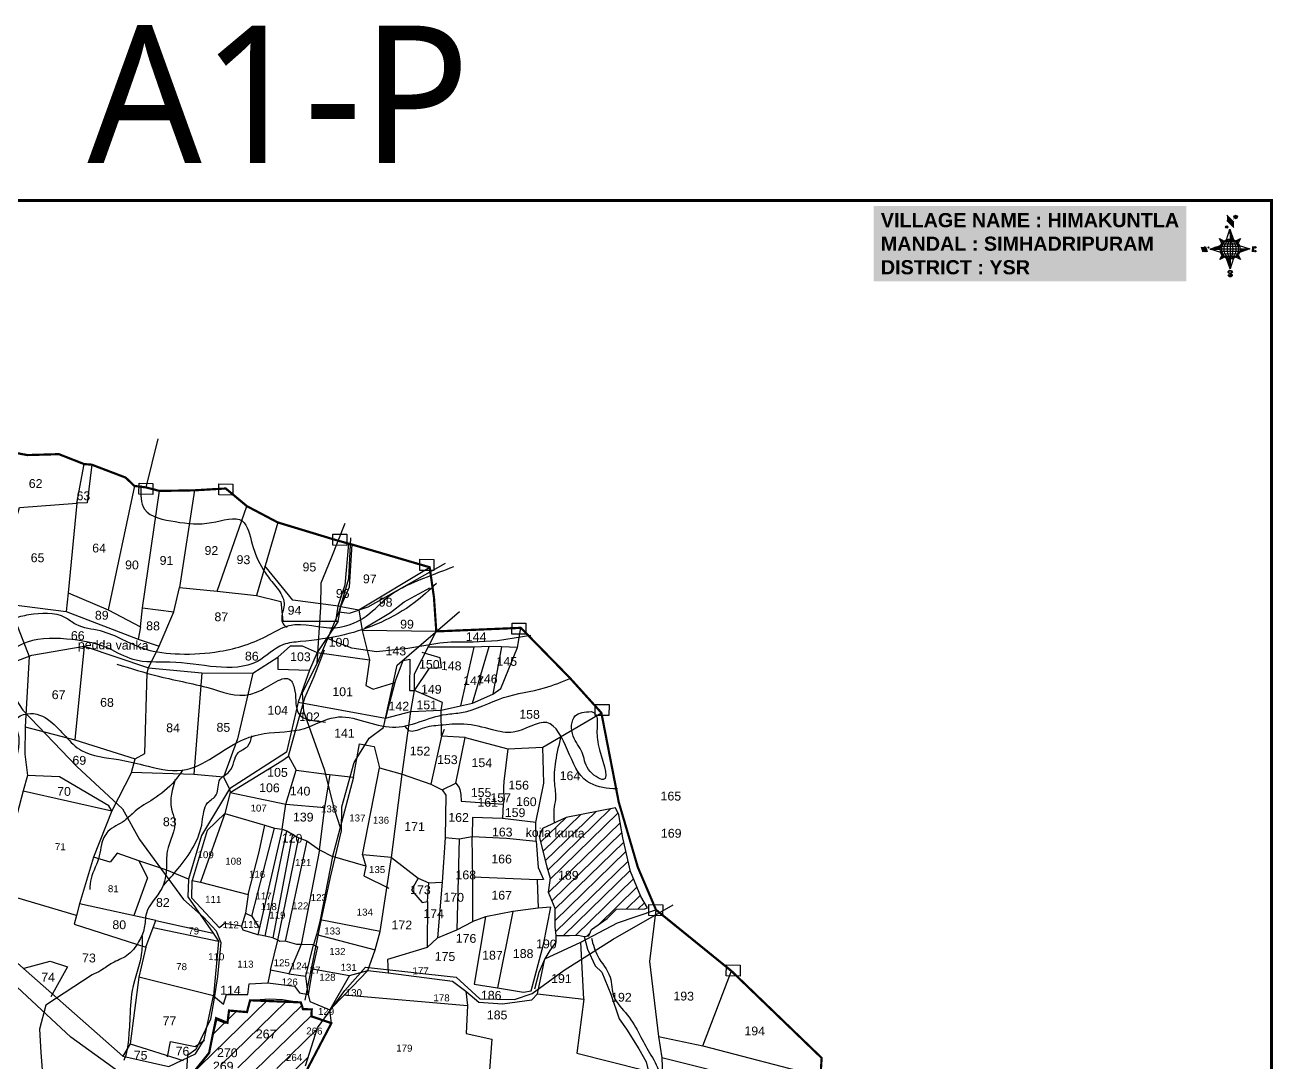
# Model space of a CAD drawing. Header units: inches. Extents: x 188154 to 219324, y 1610300 to 1617572.
# Drawn here: x 190195 to 193065, y 1614279 to 1616662 of the extents above; entities that cross this region are included whole.
import ezdxf
from ezdxf.enums import TextEntityAlignment as Align

# ---------------------------------------------------------------- set-up
doc = ezdxf.new("R2010")
doc.units = ezdxf.units.IN
doc.header["$LTSCALE"] = 15
doc.header["$MEASUREMENT"] = 0
for name, color, linetype in [('AQUADUCT', 1, 'Continuous'), ('bord', 1, 'Continuous'), ('CADAS', 1, 'Continuous'), ('PAPER SIZE', 5, 'Continuous'), ('PLOTS', 7, 'Continuous'), ('PLOTS NO', 7, 'Continuous'), ('ROAD', 1, 'Continuous'), ('STREAM', 4, 'Continuous'), ('VILLAGE BOUNDARY', 5, 'Continuous'), ('VILLAGE BOUNDARY STONES', 1, 'Continuous'), ('VILLAGE BOUNDAY', 5, 'Continuous')]:
    doc.layers.add(name, color=color, linetype=linetype)
doc.styles.get("Standard").update_dxf_attribs({"font": 'arial.ttf'})
doc.styles.add('TMS', font='trebuc.ttf')
pattern_1 = [(267.297113149, (-8720374.938, 50637915.138), (10.5367255337, -0.497431438), [])]
pattern_2 = [(357.297113149, (-8720374.938, 50637915.138), (0.497431438, 10.5367255337), [])]

# ---------------------------------------------------------------- blocks, each defined once
blk = doc.blocks.new('*X14')
at = {"color": 0, "linetype": 'Continuous'}
for p, q in [((6321.6, 240.5), (6322.3, 241.2)), ((6321.6, 240.3), (6322.3, 241)), ((6321.6, 240.1), (6322.3, 240.8)), ((6321.6, 239.9), (6322.4, 240.7)), ((6321.6, 239.8), (6322.4, 240.6)), ((6321.6, 239.6), (6322.5, 240.5)), ((6321.6, 239.4), (6322.5, 240.3)), ((6321.6, 239.2), (6322.6, 240.2)), ((6321.8, 240.8), (6322.4, 241.4)), ((6322.1, 241.3), (6322.4, 241.6)), ((6321.7, 239.1), (6322.6, 240.1)), ((6321.8, 239), (6322.7, 240)), ((6321.8, 239), (6322.8, 239.9)), ((6321.9, 238.9), (6322.9, 239.8)), ((6322, 238.8), (6323, 239.7)), ((6322.1, 238.7), (6323.1, 239.6)), ((6322.2, 238.6), (6323.1, 239.6)), ((6322.3, 238.5), (6323.2, 239.5)), ((6322.4, 238.5), (6323.3, 239.4)), ((6322.5, 238.4), (6323.4, 239.3)), ((6322.7, 238.4), (6323.6, 239.3)), ((6322.8, 238.3), (6323.7, 239.2)), ((6322.9, 238.3), (6323.8, 239.1)), ((6323.1, 238.2), (6323.9, 239.1)), ((6323.2, 238.2), (6324, 239)), ((6323.3, 238.2), (6324.2, 239)), ((6323.5, 238.1), (6324.3, 238.9)), ((6323.7, 238.1), (6324.4, 238.9)), ((6323.8, 238.1), (6324.6, 238.8)), ((6324.1, 238.2), (6324.7, 238.8)), ((6324.3, 238.3), (6324.9, 238.8)), ((6324.6, 238.3), (6325.1, 238.8)), ((6324.8, 238.4), (6325.2, 238.8)), ((6325.1, 238.5), (6325.4, 238.8)), ((6325.4, 238.6), (6325.6, 238.8))]:
    blk.add_line(p, q, dxfattribs=at)
blk = doc.blocks.new('*X13')
at = {"color": 0, "linetype": 'Continuous'}
for p, q in [((6324.4, 240.3), (6324.5, 240.4)), ((6324.6, 240.3), (6324.8, 240.5)), ((6324.7, 240.2), (6325, 240.5)), ((6324.8, 240.2), (6325.2, 240.6)), ((6325, 240.1), (6325.5, 240.6)), ((6325.1, 240.1), (6325.6, 240.6)), ((6325.2, 240), (6325.8, 240.6)), ((6325.3, 240), (6326, 240.6)), ((6325.4, 239.9), (6326.1, 240.6)), ((6325.5, 239.8), (6326.2, 240.5)), ((6325.6, 239.8), (6326.3, 240.5)), ((6325.7, 239.7), (6326.5, 240.4)), ((6325.9, 239.6), (6326.6, 240.3)), ((6326, 239.5), (6326.7, 240.3)), ((6326, 239.4), (6326.8, 240.2)), ((6326.1, 239.3), (6327, 240.2)), ((6326.2, 239.3), (6327.1, 240.1)), ((6326.3, 239.2), (6327.1, 240)), ((6326.4, 239.1), (6327.2, 239.9)), ((6326.5, 239), (6327.3, 239.8)), ((6326.5, 238.9), (6327.4, 239.7)), ((6326.6, 238.8), (6327.5, 239.6)), ((6326.7, 238.7), (6327.5, 239.5)), ((6326.8, 238.6), (6327.6, 239.4)), ((6326.8, 238.5), (6327.7, 239.3)), ((6326.8, 236.5), (6327.4, 237)), ((6326.9, 238.3), (6327.8, 239.2)), ((6326.9, 238.2), (6327.9, 239.1)), ((6326.9, 236.8), (6327.6, 237.4)), ((6327, 238.1), (6327.8, 239)), ((6327, 237.9), (6327.8, 238.8)), ((6327, 237.8), (6327.8, 238.6)), ((6327, 237.6), (6327.8, 238.4)), ((6327, 237.4), (6327.8, 238.2)), ((6327, 237.3), (6327.8, 238)), ((6327, 237.1), (6327.8, 237.9))]:
    blk.add_line(p, q, dxfattribs=at)
blk = doc.blocks.new('H')
at = {"layer": 'bord', "extrusion": (0.000427885, 0.004792, 0.999988)}
h = blk.add_hatch(dxfattribs=at)
h.set_pattern_fill('LINE', color=8, scale=84.387686, angle=-2.7029, style=0)
h.set_pattern_definition(pattern_2)
h.paths.add_polyline_path([(-492, 786, -0.090992), (-448, 775), (-486, 912)])
h = blk.add_hatch(dxfattribs=at)
h.set_pattern_fill('LINE', color=8, scale=84.387686, angle=-92.7029, style=0)
h.set_pattern_definition(pattern_1)
h.paths.add_polyline_path([(-625, 665, -0.090992), (-615, 710), (-751, 671)])
h = blk.add_hatch(dxfattribs=at)
h.set_pattern_fill('LINE', color=8, scale=84.387686, angle=-92.7029, style=0)
h.set_pattern_definition(pattern_1)
h.paths.add_polyline_path([(-246, 647), (-372, 653, -0.090992), (-382, 609)])
h = blk.add_hatch(dxfattribs=at)
h.set_pattern_fill('LINE', color=8, scale=84.387686, angle=-2.7029, style=0)
h.set_pattern_definition(pattern_2)
h.paths.add_polyline_path([(-504, 533, -0.090992), (-549, 543), (-510, 406)])
for p, q in [((-519, 1020, -1217), (-435, 927, -1216)), ((-516, 1087, -1217), (-432, 994, -1217)), ((-538, 774, -1216), (-487, 906, -1216)), ((-487, 906, -1216), (-493, 780, -1216)), ((-487, 906, -1216), (-448, 769, -1216)), ((-865, 701, -1215), (-847, 638, -1215)), ((-847, 700, -1215), (-829, 637, -1215)), ((-829, 699, -1215), (-811, 636, -1215)), ((-829, 699, -1215), (-811, 698, -1215)), ((-811, 698, -1215), (-794, 635, -1215)), ((-752, 665, -1215), (-615, 704, -1215)), ((-752, 665, -1215), (-625, 659, -1215)), ((-619, 614, -1215), (-752, 665, -1215)), ((-627, 794, -1216), (-567, 760, -1216)), ((-627, 794, -1216), (-584, 747, -1215)), ((-599, 731, -1215), (-627, 794, -1216)), ((-421, 753, -1216), (-359, 781, -1216)), ((-359, 781, -1216), (-405, 739, -1216)), ((-359, 781, -1216), (-392, 721, -1215)), ((-246, 641, -1215), (-383, 603, -1215)), ((-379, 693, -1215), (-246, 641, -1215)), ((-373, 647, -1215), (-246, 641, -1215)), ((-213, 669, -1215), (-217, 601, -1215)), ((-197, 600, -1215), (-194, 668, -1215)), ((-639, 526, -1214), (-606, 585, -1215)), ((-639, 526, -1214), (-593, 568, -1215)), ((-577, 553, -1215), (-639, 526, -1214)), ((-511, 400, -1214), (-549, 537, -1214)), ((-460, 533, -1215), (-511, 400, -1214)), ((-505, 527, -1214), (-511, 400, -1214)), ((-371, 513, -1214), (-431, 546, -1215)), ((-371, 513, -1214), (-414, 560, -1215)), ((-399, 576, -1215), (-371, 513, -1214))]:
    blk.add_line(p, q, dxfattribs=at)
at = {"layer": 'bord', "color": 8, "linetype": 'ByBlock', "extrusion": (0.000427885, 0.004792, 0.999988)}
for p, q in [((-373, 647, -1215), (-625, 659, -1215)), ((-375, 679, -1215), (-620, 691, -1215)), ((-386, 711, -1215), (-605, 722, -1215)), ((-411, 744, -1216), (-578, 752, -1216)), ((-493, 780, -1216), (-505, 527, -1214)), ((-378, 616, -1215), (-623, 628, -1215)), ((-392, 585, -1215), (-611, 595, -1215)), ((-420, 555, -1215), (-587, 562, -1215))]:
    blk.add_line(p, q, dxfattribs=at)
at = {"layer": 'bord', "extrusion": (0.000427885, 0.004792, 0.999988), "elevation": -1212}
for points, const_width in [([(-522, 960), (-516, 1093)], 1.61), ([(-434, 933), (-428, 1066)], 1.61), ([(-870, 707), (-846, 706)], 0.642), ([(-829, 643), (-821, 678)], 0.642), ([(-793, 641), (-782, 694)], 0.642), ([(-223, 676), (-174, 673)], 0.706), ([(-195, 645), (-185, 644)], 0.706), ([(-829, 643), (-855, 644)], 0.642), ([(-811, 642), (-784, 641)], 0.642), ([(-177, 605), (-226, 607)], 0.706)]:
    blk.add_lwpolyline(points, dxfattribs=dict(at, const_width=const_width))
for points, const_width in [([(-414, 1073, 1), (-398, 1058, 1)], 22.3), ([(-530, 950, 1), (-520, 939, 1)], 14.8), ([(-776, 697, 1), (-769, 690, 1)], 8.9), ([(-178, 667, 1), (-171, 660, 1)], 9.79), ([(-180, 618, 1), (-173, 611, 1)], 9.79), ([(-525, 322, 1), (-533, 329, 1)], 11.1), ([(-490, 362, 1), (-498, 369, 1)], 11.1)]:
    blk.add_lwpolyline(points, format="xyb", close=True, dxfattribs=dict(at, const_width=const_width))
for points in [[(-537, 317), (-531, 310), (-520, 307), (-505, 307), (-494, 310), (-486, 318), (-487, 326), (-491, 333), (-494, 336), (-503, 341), (-522, 347), (-530, 352), (-534, 355), (-537, 363), (-537, 373), (-530, 381), (-520, 384), (-504, 384), (-493, 380), (-487, 373)], [(-522, 348), (-526, 354), (-528, 361), (-528, 371), (-526, 375), (-521, 381), (-515, 384)], [(-505, 307), (-499, 312), (-497, 319), (-497, 327), (-501, 335), (-509, 343)]]:
    blk.add_lwpolyline(points, dxfattribs=at)
at = {"layer": 'bord', "extrusion": (0.000427885, 0.004792, 0.999988)}
for centre, radius in [((-406, 1065, -1212), 22.3), ((-525, 944, -1212), 14.8), ((-773, 694, -1212), 8.9), ((-498, 659, -1212), 127), ((-174, 663, -1212), 9.79), ((-177, 615, -1212), 9.79), ((-529, 325, -1212), 11.1), ((-494, 365, -1212), 11.1)]:
    blk.add_circle(centre, radius, dxfattribs=at)
at = {"layer": 'bord', "color": 8, "linetype": 'ByBlock', "extrusion": (0.000427885, 0.004792, 0.999988)}
for centre, radius, start, end in [((-482, 658, -1212), 128, 94.9254, 259.6691), ((-437, 656, -1212), 141, 113.2864, 241.308), ((-316, 651, -1212), 222, 142.5892, 212.0053), ((-560, 662, -1212), 141, 293.2864, 61.308), ((-681, 668, -1212), 222, 322.5892, 32.0053), ((-515, 660, -1212), 128, 274.9254, 79.6691)]:
    blk.add_arc(centre, radius, start, end, dxfattribs=at)
at = {"layer": 'bord', "extrusion": (0.000427885, 0.004792, 0.999988)}
for points in [[(-516, 1093, -1212), (-431, 1000, -1212), (-519, 1026, -1212), (-434, 933, -1212)], [(-864, 707, -1212), (-846, 706, -1212), (-846, 644, -1212), (-829, 643, -1212)], [(-829, 705, -1212), (-811, 704, -1212), (-811, 642, -1212), (-793, 641, -1212)], [(-193, 674, -1212), (-197, 606, -1212), (-213, 675, -1212), (-216, 607, -1212)]]:
    blk.add_solid(points, dxfattribs=at)
at = {"layer": 'bord', "extrusion": (0.000427885, 0.004792, 0.999988), "xscale": 7.977342409717546, "yscale": 7.977342409717546, "zscale": 7.977342409717546, "rotation": 138.0840426661453}
for name, p in [('*X13', (38301, -31929, -1212)), ('*X14', (38314, -31951, -1212))]:
    blk.add_blockref(name, p, dxfattribs=at)

msp = doc.modelspace()

# ---------------------------------------------------------------- hatches: boundary and pattern name
at = {"layer": 'PLOTS'}
h = msp.add_hatch(dxfattribs=at)
h.set_pattern_fill('ANSI31', color=30, scale=253.810091, angle=-0.7644)
h.set_pattern_definition([(44.23564, (174538.226, 1616876.664), (-22.13259, 22.73113), [])])
h.paths.add_polyline_path([(190773.9, 1614258.5), (190772.1, 1614264.8), (190824.7, 1614257.1), (190830.5, 1614253.8), (190805.9, 1614181), (190808.4, 1614178.5), (190809.5, 1614178.1), (190840.3, 1614270.6), (190868, 1614357.6), (190880.6, 1614374.9), (190853.8, 1614384.1), (190854.7, 1614399.9), (190834.5, 1614400.7), (190829.5, 1614416.1), (190713, 1614420.9), (190705.8, 1614393.8), (190664.6, 1614397.3), (190660.9, 1614369.2), (190656.5, 1614368.3), (190636.3, 1614376.3), (190618.7, 1614299.9), (190586.7, 1614260.2), (190566, 1614246.4), (190565.3, 1614236.2), (190558.4, 1614193.8), (190584.1, 1614187.6), (190599.6, 1614181.4), (190679, 1614243.3), (190679.9, 1614250.1), (190629.8, 1614257.7), (190635.4, 1614274.1), (190680.8, 1614266.7), (190710, 1614259.4)])
h.paths.add_polyline_path([(190544.1, 1614205.8), (190601.6, 1614205.1), (190602, 1614235.6), (190544.5, 1614236.4)], flags=9)
h.paths.add_polyline_path([(190599.3, 1614196.1), (190656.9, 1614195.3), (190657.3, 1614225.9), (190599.7, 1614226.7)], flags=24)
h.paths.add_polyline_path([(190631.6, 1614285.2), (190689.3, 1614284.4), (190689.7, 1614315.5), (190632, 1614316.3)], flags=24)
h.paths.add_polyline_path([(190622.2, 1614254.2), (190679.9, 1614253.4), (190680.3, 1614284.5), (190622.6, 1614285.3)], flags=24)
h.paths.add_polyline_path([(190720.8, 1614328.2), (190778.5, 1614327.5), (190778.9, 1614358.6), (190721.2, 1614359.3)], flags=24)
h.paths.add_polyline_path([(190831.6, 1614335.1), (190889.3, 1614334.3), (190889.7, 1614365.4), (190832, 1614366.2)], flags=9)
h.paths.add_polyline_path([(190770, 1614234.2), (190827.7, 1614233.4), (190828.1, 1614264.5), (190770.5, 1614265.3)], flags=25)
h.paths.add_polyline_path([(190785.1, 1614274.1), (190842.8, 1614273.3), (190843.2, 1614304.4), (190785.5, 1614305.2)], flags=24)
h.paths.add_polyline_path([(190667.9, 1614152.6), (190725.6, 1614151.8), (190726, 1614182.9), (190668.3, 1614183.7)], flags=9)
h.paths.add_polyline_path([(190695.3, 1614184.7), (190753, 1614183.9), (190753.4, 1614215), (190695.7, 1614215.8)], flags=25)
at = {"layer": 'STREAM'}
h = msp.add_hatch(dxfattribs=at)
h.set_pattern_fill('ANSI31', color=256, scale=152.286055, angle=-0.7644)
h.set_pattern_definition([(44.23564, (174538.226, 1616876.664), (-13.279553, 13.638677), [])])
h.paths.add_polyline_path([(191569.5, 1614794.5), (191560.3, 1614847.1), (191553.3, 1614863), (191439.5, 1614841.2), (191385, 1614815.9), (191377.6, 1614797.4), (191395, 1614727.8), (191402.6, 1614701.7), (191398.2, 1614669.5), (191413.9, 1614632.9), (191413.6, 1614590), (191415.5, 1614569.9), (191447.6, 1614570), (191467.2, 1614570.7), (191480.6, 1614567.5), (191491.5, 1614569.4), (191498.1, 1614583.4), (191533.7, 1614608.5), (191555.1, 1614630.6), (191620.2, 1614630.9), (191626.2, 1614633.6), (191610.9, 1614659.1), (191587.6, 1614716.6)])
h.paths.add_polyline_path([(191415.6, 1614692.9), (191473.3, 1614692.2), (191473.7, 1614723.3), (191416, 1614724)], flags=24)

# ---------------------------------------------------------------- linework, layer by layer
at = {"layer": 'PAPER SIZE', "color": 5, "const_width": 7.11}
msp.add_lwpolyline([(193061.1, 1616258.8), (188158, 1616258.8), (188158, 1611298.8), (193061.1, 1611298.8)], close=True, dxfattribs=at)
at = {"layer": 'PLOTS'}
for points in [[(190114.3, 1615510.1), (190167.2, 1615500.6), (190182.5, 1615553.3), (190314.6, 1615563.3), (190331.5, 1615653.1)], [(190348.8, 1615651.8), (190338.7, 1615563.8), (190314.6, 1615563.3), (190294.5, 1615357.2), (190290, 1615314.2)], [(190447, 1615602.9), (190386.8, 1615317.9)], [(190585.2, 1615592.8), (190550.5, 1615369.6)], [(190465.8, 1615323.1), (190504.8, 1615591.4)], [(190637.6, 1615360.8), (190705.7, 1615556.4)], [(190776.4, 1615519.1), (190727.9, 1615351)], [(190939.1, 1615470), (190931.1, 1615375), (190914.7, 1615326.9), (190909.4, 1615290.3)], [(190921.8, 1615326), (190941.4, 1615371.4), (190947.3, 1615468.2)], [(190158.7, 1615331.2), (190290, 1615314.2), (190455.6, 1615250.9), (190503.9, 1615234.5), (190537.7, 1615313.6), (190550.5, 1615369.6), (190637.6, 1615360.8), (190727.9, 1615351), (190783.4, 1615337.7), (190788.2, 1615292.4), (190915.4, 1615291.8), (190921.8, 1615326), (190962.6, 1615318.4), (191125.8, 1615416)], [(190921.8, 1615326), (190811.2, 1615340.3), (190746.6, 1615419.4)], [(190294.5, 1615357.2), (190386.8, 1615317.9), (190460.9, 1615279), (190455.6, 1615250.9)], [(190158.7, 1615331.2), (190205.2, 1615211.1), (190195.6, 1615049.3), (190195.3, 1614986.6), (190201.5, 1614937.3), (190191.3, 1614902), (190167.7, 1614810.8), (190134.1, 1614692.5), (190130.9, 1614674.2), (190138.3, 1614669.5), (190098.5, 1614569.8)], [(190460.9, 1615279), (190465.8, 1615323.1), (190537.7, 1615313.6)], [(190962.6, 1615318.4), (190970.7, 1615271), (190987.4, 1615203), (190979.4, 1615144.5), (190995.7, 1615135.6), (191045.4, 1615151.4), (191065, 1615202), (191080.1, 1615204.7), (191079.6, 1615132.5), (191090.6, 1615132.7), (191125.4, 1615184.2), (191153.1, 1615185.3), (191150, 1615208.1), (191108.9, 1615220.3)], [(190823.7, 1615105.8), (191024.5, 1615069.6), (191082.3, 1615084.7), (191152.2, 1615087.9), (191196.4, 1615097.3), (191224, 1615103.9), (191271.3, 1615124.4), (191289.6, 1615137.1), (191327.9, 1615231.6), (191335.4, 1615276.8)], [(191141, 1615268.6), (190970.7, 1615271)], [(190983.4, 1614489.4), (191000.2, 1614536.5), (191011.8, 1614578.8), (191037.8, 1614748.7), (191062.7, 1614940.9), (191082.3, 1615084.7), (191090.6, 1615132.7), (191091.1, 1615170.8), (191141, 1615268.6)], [(189907.1, 1615086.7), (190005.2, 1615127), (190056.5, 1615156.3), (190126.3, 1615182), (190211.4, 1615213.7), (190331.7, 1615234.9), (190479.5, 1615184.9), (190503.9, 1615234.5)], [(190331.7, 1615234.9), (190310.3, 1615019.1)], [(190602.2, 1615173.7), (190719.1, 1615172.4), (190776.6, 1615209.6), (190806.2, 1615235.3), (190832.4, 1615235.7), (190867.2, 1615220), (190987.4, 1615203)], [(190651.7, 1614933.4), (190665.5, 1614907), (190667, 1614898.1), (190785.9, 1614971.1), (190800.9, 1614982), (190817.6, 1615039.8), (190838.6, 1615115.7), (190860.1, 1615164.7), (190884.4, 1615226.6)], [(191327.9, 1615231.6), (191290.9, 1615233.5), (191262.6, 1615233.9), (191227.4, 1615232.7), (191122.4, 1615232.5)], [(191227.4, 1615232.7), (191196.4, 1615097.3)], [(191224, 1615103.9), (191262.6, 1615233.9)], [(191290.9, 1615233.5), (191271.3, 1615124.4)], [(190776.6, 1615209.6), (190777, 1615181.9), (190849.3, 1615179.2)], [(190195.6, 1615049.3), (190310.3, 1615019.1), (190449.1, 1614975.9), (190470.7, 1614988.4), (190476.1, 1615173.5), (190479.5, 1615184.9), (190602.2, 1615173.7), (190583.9, 1614939.7), (190440.3, 1614944), (190449.1, 1614975.9)], [(190719.1, 1615172.4), (190683.8, 1615021.7), (190651.7, 1614933.4), (190583.9, 1614939.7)], [(191045.4, 1615151.4), (191024.5, 1615069.6)], [(190800.9, 1614982), (190818.9, 1614949.5), (190888.6, 1614940.6), (190950.8, 1614933.8), (190964.2, 1615010.3), (190998.1, 1615004.3), (191010.4, 1614955.4), (191062.7, 1614940.9), (191128.7, 1614917.8), (191154.4, 1614904.5), (191186, 1614920), (191207.4, 1615024.8), (191153.1, 1615027.7), (191152.2, 1615087.9), (191155.6, 1615104.9), (191090.6, 1615132.7)], [(191207.4, 1615024.8), (191305.7, 1614998.8), (191386, 1615002.2), (191520.5, 1615081.6)], [(191158.8, 1615043.1), (191153.1, 1615027.7), (191128.7, 1614917.8)], [(191305.7, 1614998.8), (191296.2, 1614923.7), (191295.3, 1614910.8), (191295.7, 1614898.6), (191296.6, 1614891.4), (191297.4, 1614883), (191295.1, 1614871.8), (191293.4, 1614838.4), (191224.1, 1614840.9), (191223.2, 1614797.1), (191302.5, 1614793.6), (191370.7, 1614786.8), (191370.1, 1614829.8), (191293.4, 1614838.4)], [(191370.1, 1614829.8), (191387.9, 1614919.6), (191386, 1615002.2)], [(190440.3, 1614944), (190394.8, 1614856.2), (190387.9, 1614868.1), (190275, 1614934.3), (190201.5, 1614937.3)], [(190667, 1614898.1), (190795.4, 1614871.9), (190818.9, 1614949.5)], [(190795.4, 1614871.9), (190884.5, 1614864.1), (190896.7, 1614939.4)], [(191037.8, 1614748.7), (190971.3, 1614755.4), (191010.4, 1614955.4)], [(191154.4, 1614904.5), (191163, 1614892.1), (191161.4, 1614794.9), (191154.7, 1614692.3), (191143.6, 1614564.3), (191187.9, 1614582.5), (191225, 1614601.6), (191225, 1614695.9), (191223.2, 1614797.1)], [(191186, 1614920), (191193.5, 1614910.1), (191195, 1614905.4), (191197.7, 1614894.1), (191198.1, 1614878.5), (191295.1, 1614871.8)], [(190655.2, 1614850.1), (190747, 1614823.3)], [(190872.9, 1614767), (190884.5, 1614864.1)], [(190786.5, 1614813.8), (190797.6, 1614810.2), (190810.2, 1614802.4), (190819, 1614797.5), (190825.3, 1614794.6), (190843.3, 1614787.1), (190872.9, 1614767), (190902.3, 1614751.5)], [(191161.4, 1614794.9), (191193.5, 1614792.3), (191223.2, 1614797.1)], [(191193.5, 1614792.3), (191187.9, 1614582.5)], [(191370.7, 1614786.8), (191375.6, 1614725.9), (191387.6, 1614698.4), (191373, 1614697.4), (191225.6, 1614704.2)], [(190979.1, 1614729.1), (190902.3, 1614751.5)], [(190971.3, 1614755.4), (190979.1, 1614729.1), (190974.7, 1614707), (191031.8, 1614678.4)], [(191037.8, 1614748.7), (191099.2, 1614701.7), (191124.1, 1614690.8), (191154.7, 1614692.3)], [(191099.2, 1614701.7), (191084.3, 1614673.9), (191108.5, 1614646), (191120.5, 1614647.9), (191124.1, 1614690.8)], [(191373, 1614697.4), (191375.3, 1614632.6), (191317, 1614624.9), (191254.5, 1614612.4), (191225, 1614601.6)], [(191120.5, 1614647.9), (191120.1, 1614542.4), (191143.6, 1614564.3)], [(190314, 1614615.4), (190308.5, 1614596.2), (190473, 1614542.7), (190490.4, 1614588.4), (190496.5, 1614604), (190321.1, 1614642.9)], [(191254.5, 1614612.4), (191228, 1614457.7), (191281.8, 1614449.6), (191341.8, 1614439.7), (191359.1, 1614443), (191387.8, 1614548.9), (191404.2, 1614634.7), (191375.3, 1614632.6)], [(191317, 1614624.9), (191281.8, 1614449.6)], [(191646.1, 1614628.8), (191631, 1614510), (191652.1, 1614337.9), (191659.2, 1614288.9), (191661, 1614246.5), (191662.3, 1614206), (191675.9, 1614100.4)], [(191011.8, 1614578.8), (190874, 1614605.6)], [(190865.9, 1614571.8), (191000.2, 1614536.5)], [(190473, 1614542.7), (190457.4, 1614474.1), (190437, 1614320.5), (190420.6, 1614292.3)], [(191120.1, 1614542.4), (191028.6, 1614514.9), (191030.6, 1614483.8)], [(191373.7, 1614435.9), (191480.2, 1614423.3), (191473.4, 1614554.2)], [(190193.3, 1614494.7), (190253.3, 1614510.8), (190292.9, 1614497.5), (190255.2, 1614428.6)], [(190941.3, 1614477.5), (190896.1, 1614398.9)], [(191753.5, 1614316.1), (191819.3, 1614488.4)], [(190552.6, 1614237.5), (190586.7, 1614260.2), (190618.7, 1614299.9), (190636.3, 1614376.3), (190656.5, 1614368.3), (190660.9, 1614369.2), (190664.6, 1614397.3), (190705.8, 1614393.8), (190713, 1614420.9), (190758.5, 1614424.1), (190787.2, 1614422.5), (190829.5, 1614416.1), (190834.5, 1614400.7), (190854.7, 1614399.9), (190853.8, 1614384.1), (190899.8, 1614368.3)], [(190929.8, 1614433.7), (191213.1, 1614409.2)], [(191208.8, 1614442), (191213.1, 1614409.2), (191209.8, 1614344.9), (191268.7, 1614331.7), (191255.3, 1614158.1), (191459.1, 1614114.6), (191627.5, 1614102.3), (191675.9, 1614100.4), (191805, 1614076.3), (192035.8, 1613996.3), (192278.4, 1613933.4), (192533.6, 1613886.9), (192554.2, 1613920.6)], [(191480.2, 1614423.3), (191464.3, 1614299.4), (191615.8, 1614261), (191630, 1614258.1), (191661, 1614246.5), (191855.1, 1614194.5), (192056.4, 1614133.5), (192059.5, 1614188.7), (192065.6, 1614231.9)], [(190842.1, 1614258.2), (190899.8, 1614368.3), (190896.1, 1614398.9)], [(191652.1, 1614337.9), (191753.5, 1614316.1), (192024.3, 1614245.9)], [(190437, 1614320.5), (190558.9, 1614282.2)], [(190523.3, 1614291.3), (190529.9, 1614326.4), (190586.8, 1614314.9), (190608.5, 1614329.4), (190608.5, 1614329.4)], [(192059.5, 1614188.7), (191659.2, 1614288.9)]]:
    msp.add_lwpolyline(points, dxfattribs=at)
at = {"layer": 'PLOTS', "color": 30, "const_width": 5.08}
msp.add_lwpolyline([(190586.7, 1614260.2), (190618.7, 1614299.9), (190634.9, 1614379.9), (190660.9, 1614369.2), (190664.6, 1614397.3), (190705.8, 1614393.8), (190713, 1614420.9), (190829.5, 1614416.1), (190834.5, 1614400.7), (190854.7, 1614399.9), (190853.8, 1614384.1), (190899.8, 1614368.3), (190842.1, 1614258.2)], dxfattribs=at)
at = {"layer": 'PLOTS NO'}
for points in [[(189814.8, 1615702.2), (189867.8, 1615591.5), (189935.8, 1615500.2), (190029.2, 1615379.4), (190035.6, 1615367.3), (190034.7, 1615298.1), (190068.1, 1615223.4), (190128.6, 1615182.3), (190190.6, 1615087.7), (190314.8, 1614958.1), (190419.4, 1614861), (190458.8, 1614790.2), (190560, 1614652.5), (190605.8, 1614612.2), (190635.1, 1614580.5), (190646, 1614554), (190638, 1614475.8), (190630.5, 1614425.7), (190621.6, 1614377.2), (190588.5, 1614308.1), (190569.2, 1614294.4), (190565.3, 1614236.2)], [(190839.2, 1614421.2), (190874.2, 1614592.9), (190897.9, 1614703.8), (190923.1, 1614810.3), (190923.8, 1614865.2), (190951.9, 1614967.1), (190986.8, 1615023), (191019.8, 1615047.8), (191051.4, 1615191.3), (191194.1, 1615314)], [(190915.4, 1615291.8), (190867.2, 1615220), (190849.3, 1615179.2), (190823.7, 1615105.8), (190796.9, 1614990.9), (190665.5, 1614907), (190601.1, 1614799.5), (190571.5, 1614699.1), (190569.5, 1614658.3), (190628.1, 1614575.2), (190640.5, 1614556.9), (190629.2, 1614430.8)], [(190950.8, 1614933.8), (190902.3, 1614751.5), (190874, 1614605.6), (190865.9, 1614571.8), (190859, 1614548.1), (190867.6, 1614543.9), (190856.3, 1614493.5), (190846.2, 1614434.4)], [(190191.3, 1614902), (190394.8, 1614856.2), (190352.9, 1614749.5), (190321.1, 1614642.9), (190314, 1614615.4), (190176.6, 1614656.7), (190138.3, 1614669.5)], [(190667, 1614898.1), (190655.2, 1614850.1), (190599.1, 1614692.1)], [(190846.2, 1614434.4), (190841.1, 1614476), (190859, 1614548.1), (190830.1, 1614549.3), (190820.5, 1614549.1), (190793.6, 1614556.5), (190781.6, 1614555.7), (190776.5, 1614558.9), (190765.2, 1614564.4), (190747.8, 1614568.5), (190737, 1614570.9), (190731, 1614571.2), (190696.8, 1614582.2), (190693.5, 1614591.1), (190653.9, 1614597.7), (190642.9, 1614587.3), (190578.9, 1614655.3), (190580.1, 1614696.5), (190599.1, 1614692.1), (190708.9, 1614664.3), (190733.8, 1614762.2), (190747, 1614823.3), (190768.8, 1614816.3), (190786.5, 1614813.8), (190795.4, 1614871.9)], [(190655.2, 1614850.1), (190614.2, 1614811.1), (190580.1, 1614696.5)], [(190716.6, 1614614.2), (190768.8, 1614816.3)], [(190786.5, 1614813.8), (190731, 1614571.2)], [(190747.8, 1614568.5), (190797.6, 1614810.2)], [(190810.2, 1614802.4), (190765.2, 1614564.4)], [(190776.5, 1614558.9), (190825.3, 1614794.6)], [(190872.9, 1614767), (190830.1, 1614549.3), (190801.8, 1614481.8), (190760.2, 1614489.8), (190776.5, 1614558.9)], [(190843.3, 1614787.1), (190793.6, 1614556.5)], [(190571.5, 1614699.1), (190521.9, 1614719.7), (190457.4, 1614741.5), (190407.7, 1614758.9), (190391.6, 1614738.3), (190352.9, 1614749.5)], [(190457.4, 1614741.5), (190476.8, 1614702.5), (190445.5, 1614615.8)], [(190708.9, 1614664.3), (190702.7, 1614621), (190693.5, 1614591.1)], [(190139.3, 1614540.6), (190420.6, 1614292.3), (190525.9, 1614268.6), (190587.2, 1614298.1), (190607.3, 1614330.1), (190629.2, 1614430.8), (190652.2, 1614411.7), (190658.8, 1614434), (190708, 1614434.2), (190710.8, 1614458.6), (190754.1, 1614461.2), (190815, 1614453.5), (190826.8, 1614437.9), (190846.2, 1614434.4), (190850.2, 1614418.2), (190896.1, 1614398.9), (190929.8, 1614433.7), (190983.4, 1614489.4), (191030.6, 1614483.8), (191178.6, 1614465), (191208.8, 1614442), (191238.9, 1614416.8), (191293.6, 1614412.7), (191360.8, 1614421.9), (191373.4, 1614435.9), (191390.9, 1614516.3), (191473.4, 1614554.2), (191557.4, 1614598.8), (191646.1, 1614628.8)], [(190702.7, 1614621), (190716.6, 1614614.2), (190734.9, 1614586)], [(190840.3, 1614270.6), (190868, 1614357.6), (190931, 1614443.6), (190978.5, 1614496.8), (191186.7, 1614473.7), (191241.2, 1614424.4), (191320.6, 1614422.4), (191361.7, 1614436.6), (191434.9, 1614490.5), (191548, 1614561.3), (191685.5, 1614640.6)], [(190490.4, 1614588.4), (190640.5, 1614556.9)], [(190496.5, 1614604), (190628.1, 1614575.2)], [(190629.2, 1614430.8), (190457.4, 1614474.1)], [(190760.2, 1614489.8), (190754.1, 1614461.2)], [(190801.8, 1614481.8), (190841.1, 1614476)], [(190856.3, 1614493.5), (190941.3, 1614477.5), (190983.4, 1614489.4)]]:
    msp.add_lwpolyline(points, dxfattribs=at)
for points in [[(190514.3, 1614685.3), (190547.2, 1614723.2), (190603.1, 1614831), (190615.4, 1614874.4), (190635.3, 1614893.3), (190644.2, 1614928.8), (190665.1, 1614946.3), (190686.3, 1614990.3), (190707.6, 1615005), (190716.9, 1615028.7)], [(190558.1, 1614950.5), (190539.1, 1614924.7), (190490.1, 1614883), (190448.7, 1614855.2), (190424.2, 1614833.6), (190386.2, 1614808.5), (190371.3, 1614778.9), (190366.3, 1614752.5), (190347.5, 1614700.6), (190344.3, 1614675.5)], [(190541, 1614928.4), (190532.2, 1614860.6), (190539.3, 1614835.3), (190522.5, 1614762.5), (190520.6, 1614725.3), (190509.7, 1614677.9), (190474.5, 1614620.8), (190469.8, 1614587.3), (190456.8, 1614555.4), (190429.4, 1614523.6), (190396.1, 1614506.4), (190370.2, 1614489.5), (190349.6, 1614479.1)]]:
    msp.add_spline(points, degree=3, dxfattribs=at)
at = {"layer": 'ROAD'}
for points in [[(190921.7, 1614814.7), (190906, 1614862.4), (190884.9, 1614948.7), (190836.2, 1615084.4), (190833.8, 1615127.7), (190866.8, 1615195.4), (190875.5, 1615324.6), (190876.2, 1615380.3), (190899.7, 1615436.4), (190931.7, 1615517.6)], [(190943.5, 1615483.6), (190939.3, 1615389.3), (190917.3, 1615313.7), (190941.7, 1615310.4), (190984.5, 1615325), (191162.4, 1615425.1)], [(190917.3, 1615313.7), (190866.8, 1615195.4)], [(190558.2, 1614192.2), (190424.9, 1614246.3), (190300.7, 1614336), (190144, 1614482.7), (190077.5, 1614540.9), (189994.3, 1614573.9), (189836, 1614609.4), (189730.7, 1614637.5), (189646.7, 1614645.3), (189583.5, 1614662.3), (189542.5, 1614522.6), (189494.8, 1614449.8), (189382.6, 1614387.1), (189300, 1614284.2), (189275.5, 1614164.1), (189284.7, 1614016), (189275.9, 1613901.3), (189252.2, 1613834.9), (189163.7, 1613753.2), (189118.1, 1613719), (189095, 1613614.8), (189070.2, 1613547.8), (188895.7, 1613403.3), (188669.5, 1613200.6)]]:
    msp.add_lwpolyline(points, dxfattribs=at)
at = {"layer": 'STREAM'}
for points in [[(190977, 1615276.8), (191035.7, 1615312), (191067.2, 1615336.2), (191125.9, 1615368.6)], [(191358.3, 1615259.5), (191282, 1615247.2), (191225.8, 1615244.1), (191175.5, 1615243.8), (191148.9, 1615241.7), (191075.5, 1615229), (191003.4, 1615221.4), (190946.9, 1615230.3), (190910.6, 1615244.1), (190889.2, 1615252.8)], [(191553.3, 1614863), (191439.5, 1614841.2), (191385, 1614815.9), (191377.6, 1614797.4), (191395, 1614727.8), (191402.6, 1614701.7), (191398.2, 1614669.5), (191413.9, 1614632.9), (191413.6, 1614590), (191415.5, 1614569.9), (191447.6, 1614570), (191467.2, 1614570.7), (191480.6, 1614567.5), (191491.5, 1614569.4), (191498.1, 1614583.4), (191533.7, 1614608.5), (191555.1, 1614630.6), (191620.2, 1614630.9), (191626.2, 1614633.6), (191610.9, 1614659.1), (191587.6, 1614716.6), (191569.5, 1614794.5), (191560.3, 1614847.1), (191553.3, 1614863)], [(191415.5, 1614569.9), (191416.1, 1614554.5), (191401.8, 1614535.1), (191390.9, 1614516.3), (191376.7, 1614484.7), (191366.6, 1614446.2)], [(191480.6, 1614567.5), (191488.8, 1614538.4), (191506.1, 1614499.8), (191521.9, 1614485.6), (191542.6, 1614434.7), (191561.1, 1614378.1), (191578.6, 1614354.6), (191606.3, 1614309.6), (191623.4, 1614279.6), (191632.4, 1614241.5), (191634.4, 1614183.5), (191634.9, 1614145.5), (191627.5, 1614102.3)], [(190349.6, 1614479.1), (190243.3, 1614409.9), (190228.7, 1614354.9), (190231.6, 1614300.6), (190236.1, 1614250.9)]]:
    msp.add_lwpolyline(points, dxfattribs=at)
for points in [[(189228.2, 1615725.7), (189283.9, 1615674.4), (189385.6, 1615598.9), (189433.6, 1615564.7), (189463.8, 1615547.7), (189486.3, 1615508.7), (189528.4, 1615482.3), (189562.1, 1615456.5), (189622.1, 1615415), (189677.7, 1615371.9), (189750.3, 1615320.2), (189801.3, 1615303.9), (189829.5, 1615273.4), (189841.3, 1615223.9), (189865.3, 1615186.8), (189895.1, 1615177.1), (189939.4, 1615180.7), (190018.5, 1615201.8), (190068, 1615215.4), (190118.3, 1615255.7), (190168.2, 1615297.4), (190204.3, 1615307.1), (190287.7, 1615300.9), (190312.6, 1615285.3), (190368.2, 1615270.3), (190470.9, 1615228.4), (190550.5, 1615216.7), (190643.7, 1615222.9), (190756.2, 1615260.5), (190803.1, 1615282.5), (190908.9, 1615277), (190988.2, 1615310.5), (191034.9, 1615351.7), (191112.4, 1615390.8), (191181.7, 1615417.8)], [(190461.7, 1615603.8), (190470.5, 1615549.4), (190541, 1615520.8), (190624.6, 1615518.6), (190694.9, 1615522.4), (190717.7, 1615469.4), (190743.1, 1615410.9), (190762.9, 1615383), (190785.9, 1615351.3), (190791, 1615333.1), (190785.8, 1615300.2), (190788.8, 1615285.8), (190798.3, 1615278.2)], [(191141.7, 1615378.9), (191090.3, 1615334.4), (190929, 1615260.8), (190828.6, 1615245.1), (190789.7, 1615238.2), (190729.7, 1615199.6), (190635.3, 1615187), (190528.8, 1615198.1), (190444.3, 1615203.9), (190388.3, 1615229.1), (190290.7, 1615251.1), (190188.7, 1615239.1), (190119.3, 1615196.6), (190072, 1615182.9), (190022.1, 1615151.8), (189928.7, 1615106.4), (189887.1, 1615074.2), (189872.7, 1615029.6), (189845.8, 1614988.4), (189826.8, 1614954.2), (189824.4, 1614906.7), (189809.2, 1614840.9), (189799, 1614777.6), (189768.5, 1614739.7), (189728.8, 1614710.6), (189675.9, 1614691.5), (189649.6, 1614660.9)], [(190406.9, 1615193.4), (190502.2, 1615165.7), (190628.7, 1615135.7), (190727.8, 1615128.6), (190806, 1615156.4), (190816.1, 1615131.5), (190824.1, 1615080.1), (190886.1, 1615060.3)], [(189798.4, 1614643.2), (189825.5, 1614656.9), (189868.6, 1614675.5), (189873.5, 1614710.1), (189891.9, 1614759.4), (189906.9, 1614833), (189919.9, 1614865.3), (189937.2, 1614890.9), (189979.4, 1614898.5), (190058.4, 1614893), (190156.9, 1614908.6), (190166.2, 1614942.5), (190179.3, 1615037.5), (190174.3, 1615064.6), (190200.6, 1615079.3), (190253.2, 1615062.7), (190325.7, 1614994.8), (190410.8, 1614974.2), (190467.7, 1614961.4), (190556.6, 1614949.6), (190628.4, 1614979.7), (190691.1, 1615017.3), (190745.6, 1615033.7), (190837.8, 1615045.6), (190908.2, 1615071.1), (191040.6, 1615048.5), (191163.4, 1615077.9), (191199, 1615082.1), (191295.9, 1615116.5), (191389.9, 1615138.9), (191450, 1615160.8)], [(191497.3, 1615084.4), (191460.1, 1615074.3), (191455.8, 1615028), (191476.1, 1614990.6), (191490.9, 1614951.5), (191524.9, 1614928.3), (191513.5, 1615008.7), (191510.8, 1615050.9), (191504.2, 1615081.1), (191497.3, 1615084.4)], [(191557.6, 1614906.5), (191547.4, 1614906.7), (191488.2, 1614923.7), (191442.8, 1614995.7), (191394.9, 1615058.9), (191318.1, 1615036.8), (191270.4, 1615042.5), (191204.2, 1615055.4), (191150.4, 1615052.9), (191108.6, 1615045.6), (191078.8, 1615040.4), (191068.7, 1615051.7)], [(191427.9, 1615027.9), (191415.1, 1614970.1), (191412.6, 1614919.1), (191414.8, 1614882.5), (191411.3, 1614859.4), (191412.3, 1614829.2)], [(190464.5, 1614568.8), (190463.5, 1614530.6), (190441.8, 1614443.4), (190436.2, 1614373.6), (190434.5, 1614345.9), (190429.2, 1614302.2), (190422.9, 1614282.3)], [(191497.6, 1614563.5), (191512.2, 1614522), (191540.5, 1614474.4), (191549.4, 1614429.1), (191580.2, 1614387.5), (191608.9, 1614340.9), (191631.2, 1614300.4), (191653.5, 1614254.9), (191655.1, 1614186.5), (191660.2, 1614124.9), (191668.3, 1614097.9), (191682.1, 1614052.1), (191714.9, 1614009.2), (191734.1, 1613959.3), (191743.6, 1613926.9), (191775.7, 1613906.1), (191802.3, 1613890.3), (191848.2, 1613853.7), (191887.3, 1613806), (191919.1, 1613772.8), (191947.3, 1613725.3), (191949.3, 1613689), (191954.7, 1613641.4), (191945.4, 1613571.5)]]:
    msp.add_spline(points, degree=3, dxfattribs=at)
at = {"layer": 'VILLAGE BOUNDARY STONES'}
for points in [[(190457.7, 1615609.2), (190489.7, 1615608.7), (190489.3, 1615583.3), (190457.4, 1615583.7)], [(190641.4, 1615607.7), (190673.4, 1615607.3), (190673, 1615581.8), (190641.1, 1615582.3)], [(190903.4, 1615492.2), (190935.4, 1615491.7), (190935, 1615466.3), (190903.1, 1615466.7)], [(191103.4, 1615434.3), (191135.4, 1615433.9), (191135, 1615408.4), (191103.1, 1615408.8)], [(191315.3, 1615287.9), (191347.2, 1615287.5), (191346.9, 1615262), (191314.9, 1615262.4)], [(191506.4, 1615101), (191538.3, 1615100.6), (191538, 1615075.1), (191506.1, 1615075.6)], [(191629.8, 1614641.1), (191661.8, 1614640.6), (191661.4, 1614615.2), (191629.5, 1614615.6)], [(191807.9, 1614502.2), (191839.9, 1614501.8), (191839.5, 1614476.3), (191807.6, 1614476.8)]]:
    msp.add_lwpolyline(points, close=True, dxfattribs=at)
at = {"layer": 'VILLAGE BOUNDAY'}
msp.add_lwpolyline([(190474.1, 1615599.4), (190501.3, 1615711.2)], dxfattribs=at)
at = {"layer": 'VILLAGE BOUNDAY', "const_width": 5.08}
msp.add_lwpolyline([(190139.8, 1615685.4), (190200.6, 1615673.8), (190273.4, 1615675.9), (190331.5, 1615653.1), (190348.8, 1615651.8), (190426.8, 1615622.1), (190447, 1615602.9), (190474.1, 1615599.4), (190504.8, 1615591.4), (190585.2, 1615592.8), (190657, 1615597), (190705.7, 1615556.4), (190776.4, 1615519.1), (190910.5, 1615478.4), (190947.3, 1615468.2), (191125.8, 1615416), (191135.7, 1615346.6), (191141, 1615268.6), (191335.4, 1615276.8), (191447.7, 1615162.1), (191520.5, 1615081.6), (191560.5, 1614876.1), (191604.4, 1614726.4), (191646.1, 1614628.8), (191819.3, 1614488.4), (192026.9, 1614288.4), (192024.3, 1614245.9)], dxfattribs=at)

# ---------------------------------------------------------------- block references
at = {"layer": 'AQUADUCT', "color": 1, "xscale": 0.1796923889428896, "yscale": 0.1796923889428896, "zscale": 0.1796923889428896, "rotation": 3.078330600073183}
msp.add_blockref('H', (193061.7, 1616034.8, 218.9), dxfattribs=at)

# ---------------------------------------------------------------- texts
at = {"layer": 'CADAS', "color": 2, "style": 'TMS'}
msp.add_text('A1-P', height=315.69, dxfattribs=at).set_placement((190339.1, 1616345.2))
at = {"layer": 'PLOTS NO'}
for s, height, p in [('62', 20.3, (190219.9, 1615608.4)), ('63', 20.3, (190329.8, 1615580.1)), ('64', 20.3, (190365.8, 1615460.1)), ('92', 20.3, (190624, 1615454.5)), ('65', 20.3, (190224.4, 1615437.8)), ('90', 20.3, (190441.4, 1615421.4)), ('91', 20.3, (190520.8, 1615431.7)), ('93', 20.3, (190697.7, 1615433.4)), ('95', 20.3, (190849.3, 1615416.6)), ('97', 20.3, (190988.1, 1615389.2)), ('96', 20.3, (190925.8, 1615355.8)), ('98', 20.3, (191024.6, 1615335.6)), ('89', 20.3, (190372, 1615305.7)), ('87', 20.3, (190646.8, 1615302)), ('94', 20.3, (190815.1, 1615317)), ('88', 20.3, (190489.9, 1615281.3)), ('99', 20.3, (191073.7, 1615285.2)), ('66', 20.3, (190316.8, 1615258.9)), ('pedda vanka', 20.305, (190398.3, 1615237.3)), ('100', 20.3, (190917.2, 1615243.6)), ('144', 20.3, (191232.7, 1615256.2)), ('86', 20.3, (190716.9, 1615211.8)), ('103', 20.3, (190828.7, 1615210.4)), ('143', 20.3, (191048.1, 1615223.8)), ('150', 20.3, (191125, 1615192.9)), ('148', 20.3, (191175.4, 1615189.5)), ('145', 20.3, (191303.2, 1615199.9)), ('147', 20.3, (191226.7, 1615155.3)), ('146', 20.3, (191258.3, 1615159.5)), ('67', 20.3, (190272.7, 1615123.1)), ('101', 20.3, (190925.7, 1615130)), ('149', 20.3, (191129.6, 1615135.7)), ('68', 20.3, (190384, 1615105.5)), ('142', 20.3, (191055, 1615096.9)), ('151', 20.3, (191119.1, 1615099.6)), ('104', 20.3, (190776.6, 1615087.5)), ('102', 20.3, (190849.7, 1615072.4)), ('158', 20.3, (191355.5, 1615078.1)), ('84', 20.3, (190535.9, 1615046.9)), ('85', 20.3, (190651.5, 1615048.1)), ('141', 20.3, (190929.9, 1615034.7)), ('152', 20.3, (191103.6, 1614993.7)), ('69', 20.3, (190320.4, 1614972.4)), ('153', 20.3, (191166.5, 1614974)), ('154', 20.3, (191245.7, 1614966.9)), ('105', 20.3, (190776, 1614944.7)), ('164', 20.3, (191448.3, 1614936.9)), ('70', 20.3, (190285.2, 1614901)), ('106', 20.3, (190757.4, 1614909.3)), ('140', 20.3, (190827.9, 1614901.7)), ('155', 20.3, (191244.1, 1614898.4)), ('156', 20.3, (191330.4, 1614915.4)), ('161', 20.3, (191259.3, 1614875.9)), ('157', 20.3, (191289, 1614886.4)), ('160', 20.3, (191348.1, 1614877.4)), ('165', 20.3, (191680.3, 1614890.2)), ('107', 16, (190732.6, 1614862.6)), ('139', 20.3, (190835.2, 1614841.9)), ('138', 16, (190894.7, 1614860.6)), ('137', 16, (190959.5, 1614839.9)), ('162', 20.3, (191192.3, 1614841.2)), ('159', 20.3, (191322.2, 1614852.2)), ('83', 20.3, (190528.3, 1614831)), ('136', 16, (191013.9, 1614834.8)), ('171', 20.3, (191091.1, 1614820.1)), ('163', 20.3, (191292.7, 1614807.6)), ('koila kunta', 20.305, (191414.3, 1614805.8)), ('120', 20.3, (190809.5, 1614793.4)), ('169', 20.3, (191681.1, 1614804.8)), ('71', 16, (190276.8, 1614773.9)), ('109', 16, (190610.8, 1614755.4)), ('108', 16, (190674.5, 1614740.5)), ('121', 16, (190835, 1614737.4)), ('166', 20.3, (191291.2, 1614745.6)), ('116', 16, (190729.1, 1614710.6)), ('135', 16, (191005, 1614721.4)), ('168', 20.3, (191208.9, 1614709.1)), ('189', 20.3, (191444.6, 1614708.2)), ('81', 16, (190398.5, 1614677.3)), ('173', 20.3, (191104.7, 1614674.8)), ('82', 20.3, (190512.4, 1614645.6)), ('111', 16, (190628.2, 1614652.8)), ('117', 16, (190743.9, 1614660.7)), ('122', 16, (190828.3, 1614638)), ('123', 16, (190870.9, 1614656.9)), ('170', 20.3, (191181.1, 1614657.7)), ('167', 20.3, (191291.4, 1614662.3)), ('118', 16, (190755.7, 1614636.3)), ('119', 16, (190775.6, 1614616.6)), ('134', 16, (190976.7, 1614623.4)), ('174', 20.3, (191134.9, 1614620)), ('80', 20.3, (190412.2, 1614594.5)), ('79', 16, (190583.4, 1614580.2)), ('112', 16, (190668.4, 1614594.5)), ('115', 16, (190714.8, 1614595.2)), ('133', 16, (190902, 1614580.2)), ('172', 20.3, (191061.9, 1614594.1)), ('176', 20.3, (191209.4, 1614563.3)), ('190', 20.3, (191394.1, 1614550.4)), ('132', 16, (190913.6, 1614533.2)), ('175', 20.3, (191161.1, 1614521.6)), ('187', 20.3, (191270.1, 1614524.5)), ('188', 20.3, (191340.7, 1614528.3)), ('73', 20.3, (190342.5, 1614518.2)), ('78', 16, (190555.5, 1614498.3)), ('110', 16, (190635.2, 1614521)), ('113', 16, (190702.2, 1614504)), ('125', 16, (190785.7, 1614507.1)), ('124', 16, (190825.2, 1614499.8)), ('131', 16, (190939.5, 1614496.7)), ('74', 20.3, (190248.6, 1614474.1)), ('127', 16, (190856, 1614490.5)), ('128', 16, (190890.8, 1614473.9)), ('177', 16, (191104.9, 1614488.5)), ('191', 20.3, (191428.7, 1614470.7)), ('114', 20.3, (190667.8, 1614444)), ('126', 16, (190803.9, 1614463)), ('130', 16, (190951.6, 1614438.5)), ('178', 16, (191153.1, 1614426.6)), ('186', 20.3, (191267.3, 1614432.4)), ('192', 20.3, (191566.6, 1614427.9)), ('193', 20.3, (191709.8, 1614430.6)), ('129', 16, (190887.7, 1614395.3)), ('185', 20.3, (191280.9, 1614387.2)), ('77', 20.3, (190527.6, 1614373.7)), ('266', 16, (190860.7, 1614350.3)), ('194', 20.3, (191873, 1614350.4)), ('267', 20.3, (190749.8, 1614343.5)), ('75', 20.3, (190461.3, 1614294.6)), ('76', 20.3, (190557.6, 1614304.1)), ('270', 20.3, (190660.6, 1614300.5)), ('179', 16, (191067.6, 1614311)), ('269', 20.3, (190651.2, 1614269.5)), ('264', 16, (190814.2, 1614289.4))]:
    msp.add_text(s, height=height, rotation=359.2356, dxfattribs=at).set_placement(p, align=Align.MIDDLE_CENTER)
at = {"layer": 'VILLAGE BOUNDARY', "insert": (192163, 1616230), "char_height": 32.488, "width": 685.913, "attachment_point": 1, "bg_fill": 1, "box_fill_scale": 1.5, "bg_fill_color": 9, "bg_fill_transparency": 0}
msp.add_mtext('{\\fArial|b1|i0|c0|p34;\\C1;VILLAGE NAME :\\C5; HIMAKUNTLA\\P\\C1;MANDAL : \\C5;SIMHADRIPURAM\\P\\C1;DISTRICT : \\C5;YSR}', dxfattribs=at)

doc.saveas('drawing.dxf')
